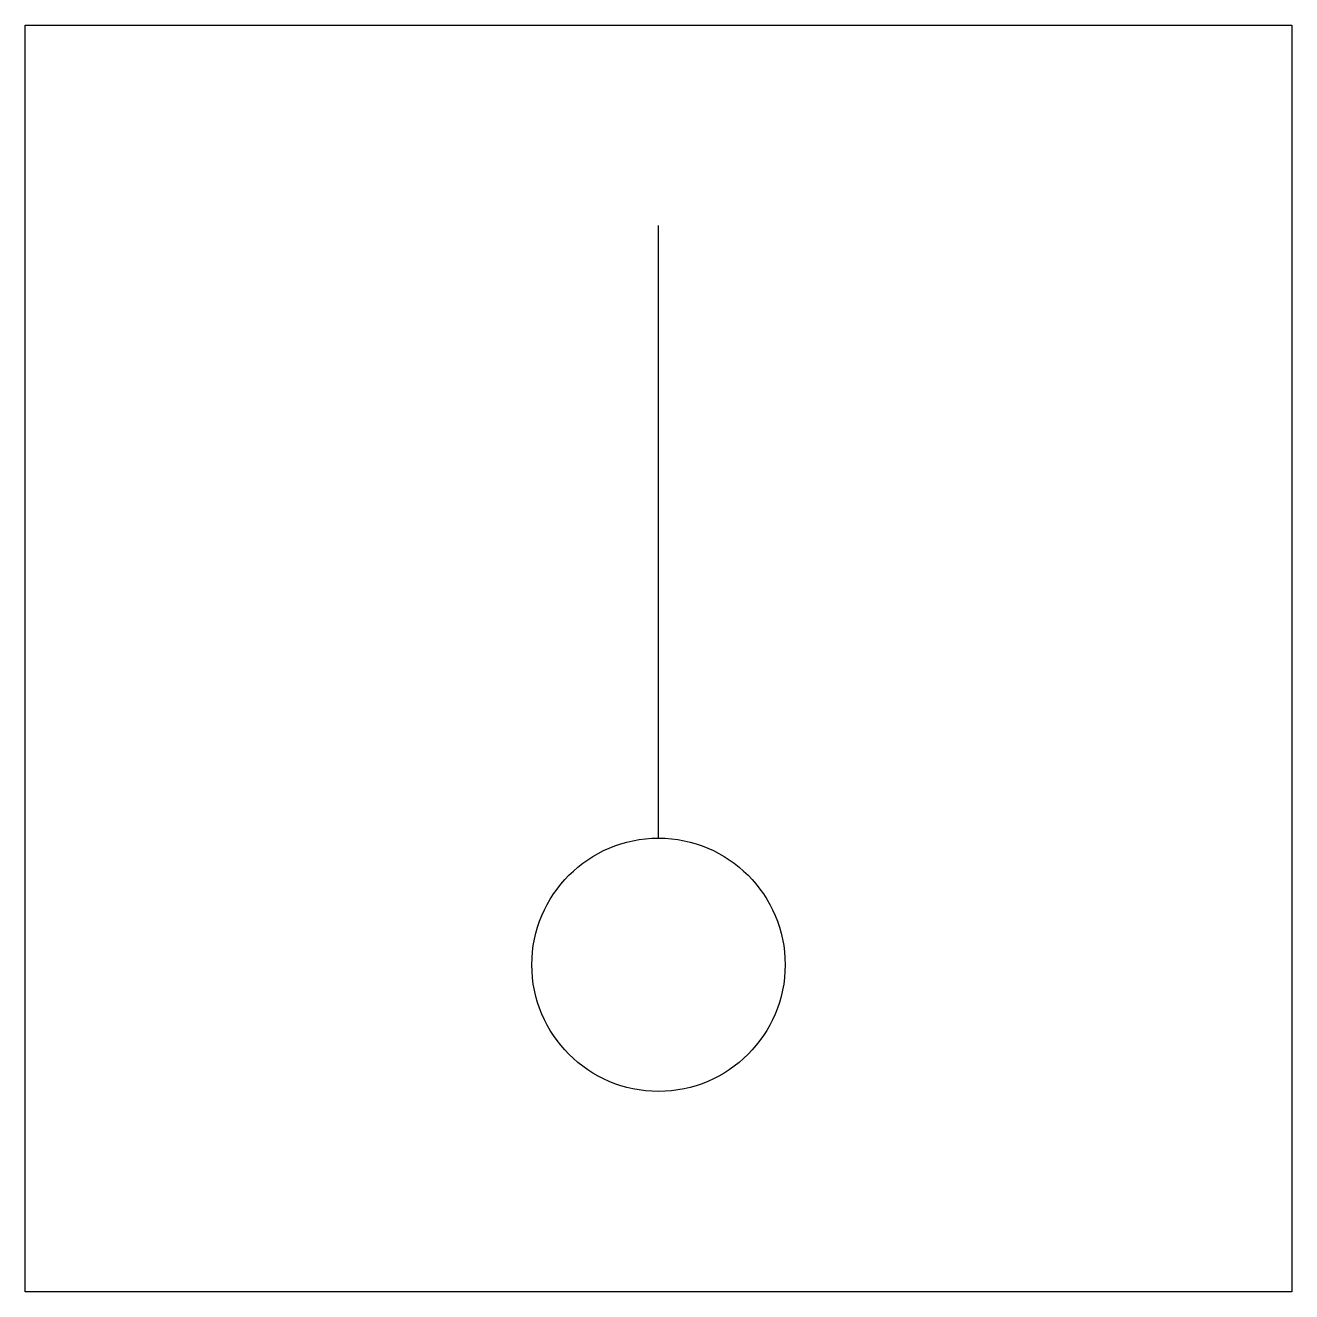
# Model space of a CAD drawing. Extents: x -2.5 to 2.5, y -2.5 to 2.5.
import ezdxf

# ---------------------------------------------------------------- set-up
doc = ezdxf.new("R2010")
doc.units = 0
doc.header["$MEASUREMENT"] = 0
doc.layers.add('EL_DEVICE', color=1, linetype='CONTINUOUS')

msp = doc.modelspace()

# ---------------------------------------------------------------- linework, layer by layer
at = {"layer": 'EL_DEVICE'}
for p, q in [((-2.5, 2.5), (2.5, 2.5)), ((-2.5, -2.5), (-2.5, 2.5)), ((2.5, 2.5), (2.5, -2.5)), ((0, -0.7093), (0, 1.7093)), ((2.5, -2.5), (-2.5, -2.5))]:
    msp.add_line(p, q, dxfattribs=at)
msp.add_circle((0, -1.2093), 0.5, dxfattribs=at)

doc.saveas('drawing.dxf')
